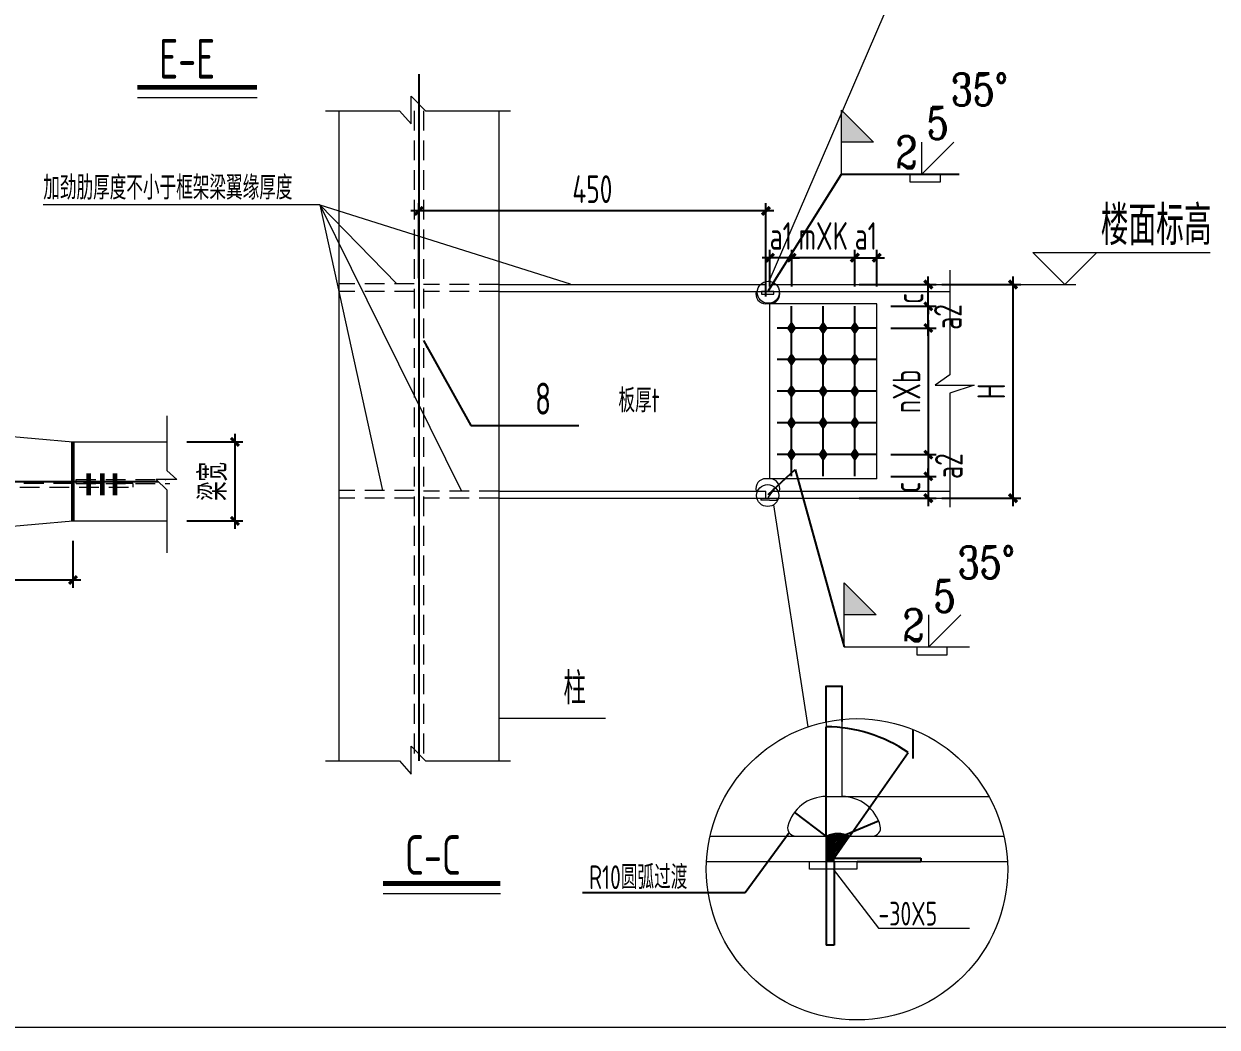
# Model space of a CAD drawing. Extents: x -138012 to 2129925, y -311560 to 0.
# Drawn here: x 1864605 to 1879686, y -158579 to -145894 of the extents above; entities that cross this region are included whole.
import ezdxf

# ---------------------------------------------------------------- set-up
doc = ezdxf.new("R2010")
doc.units = 0
doc.header["$LTSCALE"] = 1000
doc.header["$MEASUREMENT"] = 0
doc.linetypes.add('CENTER', pattern=[1.2, 1, -0.1, 0, -0.1])
doc.linetypes.add('DASHED', pattern=[0.75, 0.5, -0.25])
doc.layers.get('0').update_dxf_attribs({"linetype": 'CONTINUOUS'})
doc.layers.get('Defpoints').update_dxf_attribs({"linetype": 'CONTINUOUS'})
for name, color, linetype, lineweight in [('asign', 7, 'CONTINUOUS', 9), ('dash', 3, 'DASHED', 9), ('solid', 4, 'CONTINUOUS', 9)]:
    doc.layers.add(name, color=color, linetype=linetype, lineweight=lineweight)
doc.layers.add('AXIS', color=3, linetype='CONTINUOUS')
doc.layers.add('DIM100', color=142, linetype='CONTINUOUS')
doc.styles.add('COMPLEX', font='COMPLEX')
doc.styles.add('TSSD_Dimension', font='tssdeng.shx', dxfattribs={"width": 0.7, "bigfont": 'hztxt.shx'})
doc.styles.add('TSSD_Label', font='Tssdeng.shx', dxfattribs={"width": 0.7, "bigfont": 'hztxt.shx'})
doc.styles.add('TSSD_REIN', font='tssdeng.shx', dxfattribs={"width": 0.7, "bigfont": 'tssdchn.shx'})
doc.dimstyles.new('TSSD_10_1', dxfattribs={"dimtxt": 3, "dimasz": 1, "dimexe": 1, "dimexo": 2.5, "dimgap": 1, "dimtad": 1, "dimdec": 0, "dimlfac": 10, "dimzin": 0, "dimdsep": 46, "dimtxsty": 'TSSD_Dimension', "dimblk": 'ARCHTICK', "dimcen": 0, "dimdle": 1, "dimclrt": 7, "dimadec": 0, "dimazin": 0, "dimtfac": 1, "dimtdec": 0, "dimtix": 1, "dimtmove": 2, "dimatfit": 3, "dimldrblk": 'ARCHTICK', "dimfxl": 0, "dimtolj": 1, "dimtzin": 0, "dimarcsym": 0})
doc.dimstyles.new('TSSD_20_1', dxfattribs={"dimscale": 100, "dimtxt": 3.5, "dimasz": 1, "dimexe": 1, "dimexo": 2.5, "dimgap": 1, "dimtad": 1, "dimdec": 0, "dimlfac": 0.2, "dimzin": 0, "dimdsep": 46, "dimtxsty": 'TSSD_REIN', "dimblk": 'ARCHTICK', "dimcen": 0, "dimdle": 1, "dimclrt": 7, "dimadec": 0, "dimazin": 0, "dimtfac": 1, "dimtdec": 0, "dimtix": 1, "dimtmove": 2, "dimatfit": 3, "dimfxl": 0, "dimtolj": 1, "dimtzin": 0, "dimarcsym": 0})
doc.dimstyles.new('TSSD_5_1', dxfattribs={"dimtxt": 3, "dimasz": 1, "dimexe": 1, "dimexo": 2.5, "dimgap": 1, "dimtad": 1, "dimdec": 0, "dimlfac": 5, "dimzin": 0, "dimdsep": 46, "dimtxsty": 'TSSD_Dimension', "dimblk": 'ARCHTICK', "dimcen": 0, "dimdle": 1, "dimclrt": 7, "dimadec": 0, "dimazin": 0, "dimtfac": 1, "dimtdec": 0, "dimtix": 1, "dimtmove": 2, "dimatfit": 3, "dimfxl": 0, "dimtolj": 1, "dimtzin": 0, "dimarcsym": 0})

# ---------------------------------------------------------------- blocks, each defined once
blk = doc.blocks.new('_ArchTick')
at = {"color": 0, "linetype": 'ByBlock', "const_width": 0.4}
blk.add_lwpolyline([(-0.5, -0.5), (0.5, 0.5)], dxfattribs=at)
blk = doc.blocks.new('*D292')
at = {"color": 0, "lineweight": -2}
for p, q in [((1874035, -148851), (1873983, -148851)), ((1873984, -149339), (1873984, -148850)), ((1874034, -149077), (1874034, -148850))]:
    blk.add_line(p, q, dxfattribs=at)
at = {"layer": 'Defpoints', "color": 0}
for p in [(1873984, -148851), (1874034, -149079), (1873984, -149342)]:
    blk.add_point(p, dxfattribs=at)
at = {"color": 0, "lineweight": -2, "rotation": 180}
blk.add_blockref('_ArchTick', (1873984, -148851), dxfattribs=at)
at = {"color": 0, "lineweight": -2}
blk.add_blockref('_ArchTick', (1874034, -148851), dxfattribs=at)
at = {"color": 7, "insert": (1873886, -148601), "char_height": 3, "attachment_point": 5, "style": 'TSSD_Label'}
blk.add_mtext('\\A1;500', dxfattribs=at)
blk = doc.blocks.new('*D297')
at = {"layer": 'asign', "color": 0, "lineweight": -2}
for p, q in [((1867272, -151079), (1867272, -152279)), ((1866663, -151179), (1867372, -151179)), ((1866663, -152179), (1867372, -152179))]:
    blk.add_line(p, q, dxfattribs=at)
at = {"layer": 'Defpoints', "color": 0}
for p in [(1866413, -151179), (1866413, -152179), (1867272, -152179)]:
    blk.add_point(p, dxfattribs=at)
at = {"layer": 'asign', "color": 0, "lineweight": -2, "xscale": 100, "yscale": 100, "zscale": 100}
for p, rotation in [((1867272, -151179), 90), ((1867272, -152179), 270)]:
    blk.add_blockref('_ArchTick', p, dxfattribs=dict(at, rotation=rotation))
at = {"layer": 'asign', "color": 7, "insert": (1866997, -151679), "char_height": 350, "attachment_point": 5, "rotation": 90, "style": 'TSSD_Label'}
blk.add_mtext('\\A1;梁宽', dxfattribs=at)
blk = doc.blocks.new('*D299')
at = {"layer": 'asign', "color": 0, "lineweight": -2}
for p, q in [((1865225, -152429), (1865225, -153025)), ((1862281, -152679), (1862281, -153025)), ((1862181, -152925), (1865325, -152925))]:
    blk.add_line(p, q, dxfattribs=at)
at = {"layer": 'Defpoints', "color": 0}
for p in [(1865225, -152179), (1862281, -152429), (1865225, -152925)]:
    blk.add_point(p, dxfattribs=at)
at = {"layer": 'asign', "color": 0, "lineweight": -2, "xscale": 100, "yscale": 100, "zscale": 100, "rotation": 180}
blk.add_blockref('_ArchTick', (1862281, -152925), dxfattribs=at)
at = {"layer": 'asign', "color": 0, "lineweight": -2, "xscale": 100, "yscale": 100, "zscale": 100}
blk.add_blockref('_ArchTick', (1865225, -152925), dxfattribs=at)
at = {"layer": 'asign', "color": 7, "insert": (1863753, -152650), "char_height": 350, "attachment_point": 5, "style": 'TSSD_Label'}
blk.add_mtext('\\A1;450', dxfattribs=at)
blk = doc.blocks.new('*D307')
at = {"layer": 'Defpoints', "color": 0}
for p in [(1874745, -156483), (1874845, -156483), (1874745, -157543)]:
    blk.add_point(p, dxfattribs=at)
at = {"layer": 'solid', "color": 0, "lineweight": -2}
for p, q in [((1874745, -156485), (1874745, -157544)), ((1874845, -156485), (1874845, -157544)), ((1874846, -157543), (1874744, -157543))]:
    blk.add_line(p, q, dxfattribs=at)
at = {"layer": 'solid', "color": 0, "lineweight": -2, "rotation": 180}
blk.add_blockref('_ArchTick', (1874745, -157543), dxfattribs=at)
at = {"layer": 'solid', "color": 0, "lineweight": -2}
blk.add_blockref('_ArchTick', (1874845, -157543), dxfattribs=at)
at = {"layer": 'solid', "color": 7, "insert": (1874795, -157540), "char_height": 3, "attachment_point": 5, "style": 'TSSD_Label'}
blk.add_mtext('\\A1;500', dxfattribs=at)
blk = doc.blocks.new('*D309')
at = {"layer": 'Defpoints', "color": 0}
for p in [(1875460, -154929), (1874745, -156163), (1875041, -156163), (1874745, -156483), (1874845, -156443)]:
    blk.add_point(p, dxfattribs=at)
at = {"layer": 'solid', "color": 0, "lineweight": -2}
for p, q in [((1874745, -156160), (1874745, -154780)), ((1875042, -156161), (1875780, -155107))]:
    blk.add_line(p, q, dxfattribs=at)
blk.add_arc((1874745, -156585), 1804, 55, 90, dxfattribs=at)
for p, rotation in [((1874745, -154781), 180.0000000000017), ((1875780, -155108), 324.9999999988333)]:
    blk.add_blockref('_ArchTick', p, dxfattribs=dict(at, rotation=rotation))
at = {"layer": 'solid', "color": 7, "insert": (1875288, -154862), "char_height": 3, "attachment_point": 5, "rotation": 342.5, "style": 'TSSD_Label'}
blk.add_mtext('\\A1;35°', dxfattribs=at)
blk = doc.blocks.new('*D310')
at = {"layer": 'Defpoints', "color": 0}
for p in [(1874845, -156443), (1875134, -156483), (1875942, -156483)]:
    blk.add_point(p, dxfattribs=at)
at = {"layer": 'solid', "color": 0, "lineweight": -2}
for p, q in [((1874847, -156443), (1875943, -156443)), ((1875137, -156483), (1875943, -156483)), ((1875942, -156442), (1875942, -156484))]:
    blk.add_line(p, q, dxfattribs=at)
for p, rotation in [((1875942, -156443), 90), ((1875942, -156483), 270)]:
    blk.add_blockref('_ArchTick', p, dxfattribs=dict(at, rotation=rotation))
at = {"layer": 'solid', "color": 7, "insert": (1875530, -156783), "char_height": 3, "attachment_point": 5, "rotation": 90, "style": 'TSSD_Label'}
blk.add_mtext('\\A1;200', dxfattribs=at)
blk = doc.blocks.new('*D311')
at = {"layer": 'Defpoints', "color": 0}
for p in [(1874347, -155860), (1874745, -156163)]:
    blk.add_point(p, dxfattribs=at)
at = {"layer": 'solid', "color": 0, "lineweight": -2}
blk.add_line((1874746, -156163), (1874346, -155860), dxfattribs=at)
at = {"layer": 'solid', "color": 0, "lineweight": -2, "rotation": 142.7981762461787}
blk.add_blockref('_ArchTick', (1874347, -155860), dxfattribs=at)
at = {"layer": 'solid', "color": 7, "insert": (1874048, -155634), "char_height": 3, "attachment_point": 5, "rotation": 322.7982, "style": 'TSSD_Label'}
blk.add_mtext('\\A1;R2500', dxfattribs=at)
blk = doc.blocks.new('*D312')
at = {"layer": 'Defpoints', "color": 0}
for p in [(1875406, -155970), (1874945, -156163)]:
    blk.add_point(p, dxfattribs=at)
at = {"layer": 'solid', "color": 0, "lineweight": -2}
blk.add_line((1874944, -156163), (1875407, -155970), dxfattribs=at)
at = {"layer": 'solid', "color": 0, "lineweight": -2, "rotation": 22.66670801898397}
blk.add_blockref('_ArchTick', (1875406, -155970), dxfattribs=at)
at = {"layer": 'solid', "color": 7, "insert": (1875801, -155805), "char_height": 3, "attachment_point": 5, "rotation": 22.6667, "style": 'TSSD_Label'}
blk.add_mtext('\\A1;R2500', dxfattribs=at)
blk = doc.blocks.new('v2')
at = {"layer": 'solid', "color": 161}
for q in [(60, 60), (0, 60)]:
    blk.add_line((0, 0), q, dxfattribs=at)
blk.add_lwpolyline([(-21.9, 0), (34, 0), (34, -15.4), (-21.9, -15.4)], close=True, dxfattribs=at)
at = {"layer": 'solid', "color": 161, "style": 'COMPLEX', "width": 0.8}
for s, p in [('35%%D', (54.1, 128.3)), ('5', (9.1, 65.1)), ('2', (-49.4, 10.9))]:
    blk.add_text(s, height=60, dxfattribs=at).set_placement(p)
blk = doc.blocks.new('F')
at = {"layer": 'asign'}
blk.add_hatch(color=3, dxfattribs=at).paths.add_polyline_path([(60, 60), (0, 120), (0, 60)])
at = {"layer": 'solid', "color": 161}
for p, q in [((0, 0), (0, 120)), ((0, 120), (60, 60)), ((60, 60), (0, 60))]:
    blk.add_line(p, q, dxfattribs=at)
blk = doc.blocks.new('*D313')
at = {"layer": 'Defpoints', "color": 0}
for p in [(1869596, -148259), (1873984, -149190), (1869596, -149360)]:
    blk.add_point(p, dxfattribs=at)
at = {"layer": 'solid', "color": 0, "lineweight": -2}
for p, q in [((1869596, -149110), (1869596, -148159)), ((1873984, -148940), (1873984, -148159)), ((1874084, -148259), (1869496, -148259))]:
    blk.add_line(p, q, dxfattribs=at)
at = {"layer": 'solid', "color": 0, "lineweight": -2, "xscale": 100, "yscale": 100, "zscale": 100, "rotation": 180}
blk.add_blockref('_ArchTick', (1869596, -148259), dxfattribs=at)
at = {"layer": 'solid', "color": 0, "lineweight": -2, "xscale": 100, "yscale": 100, "zscale": 100}
blk.add_blockref('_ArchTick', (1873984, -148259), dxfattribs=at)
at = {"layer": 'solid', "color": 7, "insert": (1871790, -147984), "char_height": 350, "attachment_point": 5, "style": 'TSSD_Label'}
blk.add_mtext('\\A1;450', dxfattribs=at)
blk = doc.blocks.new('*D314')
at = {"layer": 'Defpoints', "color": 0}
for p in [(1874309, -148851), (1874309, -149465), (1875107, -149465)]:
    blk.add_point(p, dxfattribs=at)
at = {"layer": 'solid', "color": 0, "lineweight": -2}
for p, q in [((1874309, -148851), (1874209, -148851)), ((1874309, -149215), (1874309, -148751)), ((1875107, -148851), (1874309, -148851)), ((1875107, -149215), (1875107, -148751)), ((1875107, -148851), (1875207, -148851))]:
    blk.add_line(p, q, dxfattribs=at)
at = {"layer": 'solid', "color": 0, "lineweight": -2, "xscale": 100, "yscale": 100, "zscale": 100}
blk.add_blockref('_ArchTick', (1874309, -148851), dxfattribs=at)
at = {"layer": 'solid', "color": 0, "lineweight": -2, "xscale": 100, "yscale": 100, "zscale": 100, "rotation": 180}
blk.add_blockref('_ArchTick', (1875107, -148851), dxfattribs=at)
at = {"layer": 'solid', "color": 7, "insert": (1874708, -148576), "char_height": 350, "attachment_point": 5, "style": 'TSSD_Label'}
blk.add_mtext('\\A1;mXK', dxfattribs=at)
blk = doc.blocks.new('HB')
at = {"layer": 'solid'}
h = blk.add_hatch(color=161, dxfattribs=at)
h.paths.add_polyline_path([(0, 15), (0, 0), (10, 0)])
h.paths.add_polyline_path([(0, 15), (-10, 0), (0, 0)])
h.paths.add_polyline_path([(0, 0), (-10, 0), (0, -15)])
h.paths.add_polyline_path([(10, 0), (0, 0), (0, -15)])
at = {"layer": 'solid', "color": 161}
for p, q in [((0, 15), (-10, 0)), ((10, 0), (0, 15)), ((0, -15), (10, 0)), ((-10, 0), (0, -15))]:
    blk.add_line(p, q, dxfattribs=at)
blk = doc.blocks.new('*D315')
at = {"layer": 'Defpoints', "color": 0}
for p in [(1874912, -149190), (1876036, -149190), (1875312, -149465)]:
    blk.add_point(p, dxfattribs=at)
at = {"layer": 'solid', "color": 0, "lineweight": -2}
for p, q in [((1876036, -149190), (1876036, -149090)), ((1875162, -149190), (1876136, -149190)), ((1876036, -149465), (1876036, -149190)), ((1875562, -149465), (1876136, -149465)), ((1876036, -149465), (1876036, -149565))]:
    blk.add_line(p, q, dxfattribs=at)
at = {"layer": 'solid', "color": 0, "lineweight": -2, "xscale": 100, "yscale": 100, "zscale": 100}
for p, rotation in [((1876036, -149190), 270), ((1876036, -149465), 90)]:
    blk.add_blockref('_ArchTick', p, dxfattribs=dict(at, rotation=rotation))
at = {"layer": 'solid', "color": 7, "insert": (1875799, -149365), "char_height": 350, "attachment_point": 5, "rotation": 90, "style": 'TSSD_Label'}
blk.add_mtext('\\A1;c', dxfattribs=at)
blk = doc.blocks.new('*D316')
at = {"layer": 'Defpoints', "color": 0}
for p in [(1875312, -151615), (1874912, -151890), (1876036, -151890)]:
    blk.add_point(p, dxfattribs=at)
at = {"layer": 'solid', "color": 0, "lineweight": -2}
for p, q in [((1876036, -151615), (1876036, -151515)), ((1875562, -151615), (1876136, -151615)), ((1876036, -151615), (1876036, -151890)), ((1875162, -151890), (1876136, -151890)), ((1876036, -151890), (1876036, -151990))]:
    blk.add_line(p, q, dxfattribs=at)
at = {"layer": 'solid', "color": 0, "lineweight": -2, "xscale": 100, "yscale": 100, "zscale": 100}
for p, rotation in [((1876036, -151615), 270), ((1876036, -151890), 90)]:
    blk.add_blockref('_ArchTick', p, dxfattribs=dict(at, rotation=rotation))
at = {"layer": 'solid', "color": 7, "insert": (1875761, -151752), "char_height": 350, "attachment_point": 5, "rotation": 90, "style": 'TSSD_Label'}
blk.add_mtext('\\A1;c', dxfattribs=at)
blk = doc.blocks.new('*D317')
at = {"layer": 'Defpoints', "color": 0}
for p in [(1875384, -148851), (1875109, -149465), (1875384, -149465)]:
    blk.add_point(p, dxfattribs=at)
at = {"layer": 'solid', "color": 0, "lineweight": -2}
for p, q in [((1875109, -148851), (1875009, -148851)), ((1875109, -149215), (1875109, -148751)), ((1875109, -148851), (1875384, -148851)), ((1875384, -149215), (1875384, -148751)), ((1875384, -148851), (1875484, -148851))]:
    blk.add_line(p, q, dxfattribs=at)
at = {"layer": 'solid', "color": 0, "lineweight": -2, "xscale": 100, "yscale": 100, "zscale": 100}
blk.add_blockref('_ArchTick', (1875109, -148851), dxfattribs=at)
at = {"layer": 'solid', "color": 0, "lineweight": -2, "xscale": 100, "yscale": 100, "zscale": 100, "rotation": 180}
blk.add_blockref('_ArchTick', (1875384, -148851), dxfattribs=at)
at = {"layer": 'solid', "color": 7, "insert": (1875246, -148576), "char_height": 350, "attachment_point": 5, "style": 'TSSD_Label'}
blk.add_mtext('\\A1;a1', dxfattribs=at)
blk = doc.blocks.new('*D318')
at = {"layer": 'Defpoints', "color": 0}
for p in [(1875312, -149740), (1875312, -151340), (1876036, -151340)]:
    blk.add_point(p, dxfattribs=at)
at = {"layer": 'solid', "color": 0, "lineweight": -2}
for p, q in [((1875562, -149740), (1876136, -149740)), ((1876036, -149640), (1876036, -151440)), ((1875562, -151340), (1876136, -151340))]:
    blk.add_line(p, q, dxfattribs=at)
at = {"layer": 'solid', "color": 0, "lineweight": -2, "xscale": 100, "yscale": 100, "zscale": 100}
for p, rotation in [((1876036, -149740), 90), ((1876036, -151340), 270)]:
    blk.add_blockref('_ArchTick', p, dxfattribs=dict(at, rotation=rotation))
at = {"layer": 'solid', "color": 7, "insert": (1875761, -150540), "char_height": 350, "attachment_point": 5, "rotation": 90, "style": 'TSSD_Label'}
blk.add_mtext('\\A1;nXb', dxfattribs=at)
blk = doc.blocks.new('*D319')
at = {"layer": 'Defpoints', "color": 0}
for p in [(1875312, -149465), (1876036, -149465), (1875312, -149740)]:
    blk.add_point(p, dxfattribs=at)
at = {"layer": 'solid', "color": 0, "lineweight": -2}
for p, q in [((1876036, -149840), (1876036, -149365)), ((1875562, -149465), (1876136, -149465)), ((1875562, -149740), (1876136, -149740))]:
    blk.add_line(p, q, dxfattribs=at)
at = {"layer": 'solid', "color": 0, "lineweight": -2, "xscale": 100, "yscale": 100, "zscale": 100}
for p, rotation in [((1876036, -149465), 90), ((1876036, -149740), 270)]:
    blk.add_blockref('_ArchTick', p, dxfattribs=dict(at, rotation=rotation))
at = {"layer": 'solid', "color": 7, "insert": (1876284, -149600), "char_height": 350, "attachment_point": 5, "rotation": 90, "style": 'TSSD_Label'}
blk.add_mtext('\\A1;a2', dxfattribs=at)
blk = doc.blocks.new('*D320')
at = {"layer": 'Defpoints', "color": 0}
for p in [(1875312, -151340), (1875312, -151615), (1876036, -151615)]:
    blk.add_point(p, dxfattribs=at)
at = {"layer": 'solid', "color": 0, "lineweight": -2}
for p, q in [((1876036, -151240), (1876036, -151715)), ((1875562, -151340), (1876136, -151340)), ((1875562, -151615), (1876136, -151615))]:
    blk.add_line(p, q, dxfattribs=at)
at = {"layer": 'solid', "color": 0, "lineweight": -2, "xscale": 100, "yscale": 100, "zscale": 100}
for p, rotation in [((1876036, -151340), 90), ((1876036, -151615), 270)]:
    blk.add_blockref('_ArchTick', p, dxfattribs=dict(at, rotation=rotation))
at = {"layer": 'solid', "color": 7, "insert": (1876296, -151485), "char_height": 350, "attachment_point": 5, "rotation": 90, "style": 'TSSD_Label'}
blk.add_mtext('\\A1;a2', dxfattribs=at)
blk = doc.blocks.new('*D321')
at = {"layer": 'Defpoints', "color": 0}
for p in [(1875956, -149190), (1875956, -151890), (1877106, -151890)]:
    blk.add_point(p, dxfattribs=at)
at = {"layer": 'solid', "color": 0, "lineweight": -2}
for p, q in [((1877106, -149090), (1877106, -151990)), ((1876206, -149190), (1877206, -149190)), ((1876206, -151890), (1877206, -151890))]:
    blk.add_line(p, q, dxfattribs=at)
at = {"layer": 'solid', "color": 0, "lineweight": -2, "xscale": 100, "yscale": 100, "zscale": 100}
for p, rotation in [((1877106, -149190), 90), ((1877106, -151890), 270)]:
    blk.add_blockref('_ArchTick', p, dxfattribs=dict(at, rotation=rotation))
at = {"layer": 'solid', "color": 7, "insert": (1876831, -150540), "char_height": 350, "attachment_point": 5, "rotation": 90, "style": 'TSSD_Label'}
blk.add_mtext('\\A1;H', dxfattribs=at)
blk = doc.blocks.new('*D322')
at = {"layer": 'Defpoints', "color": 0}
for p in [(1874034, -148851), (1874034, -149465), (1874309, -149465)]:
    blk.add_point(p, dxfattribs=at)
at = {"layer": 'solid', "color": 0, "lineweight": -2}
for p, q in [((1874034, -148851), (1873934, -148851)), ((1874034, -149215), (1874034, -148751)), ((1874309, -148851), (1874034, -148851)), ((1874309, -149215), (1874309, -148751)), ((1874309, -148851), (1874409, -148851))]:
    blk.add_line(p, q, dxfattribs=at)
at = {"layer": 'solid', "color": 0, "lineweight": -2, "xscale": 100, "yscale": 100, "zscale": 100}
blk.add_blockref('_ArchTick', (1874034, -148851), dxfattribs=at)
at = {"layer": 'solid', "color": 0, "lineweight": -2, "xscale": 100, "yscale": 100, "zscale": 100, "rotation": 180}
blk.add_blockref('_ArchTick', (1874309, -148851), dxfattribs=at)
at = {"layer": 'solid', "color": 7, "insert": (1874171, -148576), "char_height": 350, "attachment_point": 5, "style": 'TSSD_Label'}
blk.add_mtext('\\A1;a1', dxfattribs=at)

msp = doc.modelspace()

# ---------------------------------------------------------------- hatches: boundary and pattern name
at = {"layer": 'solid'}
h = msp.add_hatch(dxfattribs=at)
h.set_pattern_fill('ANGLE', color=161, scale=2.5, style=0)
h.set_pattern_definition([(0, (-4773222.294, 5744345.502), (0, 17.4625), [12.7, -4.7625]), (90, (-4773222.294, 5744345.502), (-17.4625, 1e-15), [12.7, -4.7625])])
h.paths.add_polyline_path([(1875041.025, -156162.66, 0.219938068), (1874744.967, -156162.66), (1874744.967, -156482.66), (1874844.967, -156482.66), (1874844.967, -156442.66)])

# ---------------------------------------------------------------- linework, layer by layer
at = {"layer": 'asign', "color": 161}
for p, q in [((1868345.535, -148182.241), (1864850.424, -148182.241)), ((1868345.535, -148182.241), (1871507.687, -149182.831)), ((1868345.535, -148182.241), (1869317.963, -149182.831)), ((1868345.535, -148182.241), (1869138.019, -151795.081)), ((1868345.535, -148182.241), (1870131.892, -151795.081)), ((1877106.193, -149189.581), (1877899.109, -149189.581)), ((1874971.752, -153771.034), (1876557.878, -153771.034)), ((1870608.814, -154670.2), (1871954.916, -154670.2))]:
    msp.add_line(p, q, dxfattribs=at)
at = {"layer": 'asign', "color": 5}
for p, q in [((1877357.548, -148784.581), (1879597.007, -148784.581)), ((1877357.548, -148784.581), (1877762.548, -149189.581)), ((1878167.548, -148784.581), (1877762.548, -149189.581))]:
    msp.add_line(p, q, dxfattribs=at)
at = {"layer": 'AXIS', "linetype": 'CENTER', "ltscale": 200}
for p, q in [((1869596.314, -146530.179), (1869596.314, -155213)), ((1857727.499, -151678.805), (1866303.244, -151678.805))]:
    msp.add_line(p, q, dxfattribs=at)
at = {"layer": 'AXIS', "linetype": 'CENTER', "ltscale": 100}
for p, q in [((1874307.119, -151614.581), (1874307.119, -149464.581)), ((1874707.119, -151614.581), (1874707.119, -149464.581)), ((1875107.119, -151614.581), (1875107.119, -149464.581)), ((1874982.119, -149739.581), (1874123.588, -149739.581)), ((1875382.119, -149739.581), (1874523.588, -149739.581)), ((1874982.119, -150139.581), (1874123.588, -150139.581)), ((1875382.119, -150139.581), (1874523.588, -150139.581)), ((1874982.119, -150539.581), (1874123.588, -150539.581)), ((1875382.119, -150539.581), (1874523.588, -150539.581)), ((1874982.119, -150939.581), (1874123.588, -150939.581)), ((1875382.119, -150939.581), (1874523.588, -150939.581)), ((1874982.119, -151339.581), (1874123.588, -151339.581)), ((1875382.119, -151339.581), (1874523.588, -151339.581)), ((1875844.967, -155182.66), (1875844.967, -154815.782))]:
    msp.add_line(p, q, dxfattribs=at)
at = {"layer": 'dash', "ltscale": 0.5}
for p, q in [((1869537.657, -146992.668), (1869537.657, -155213)), ((1869654.971, -146992.668), (1869654.971, -155213)), ((1869537.657, -149182.831), (1868583.814, -149182.831)), ((1869537.657, -149277.331), (1868583.814, -149277.331)), ((1870608.814, -149189.581), (1869654.971, -149189.581)), ((1870608.814, -149277.331), (1869654.971, -149277.331)), ((1865981.244, -151703.805), (1862303.636, -151703.805)), ((1865265.665, -151653.805), (1866398.396, -151653.805)), ((1865265.665, -151703.805), (1866450.39, -151703.805)), ((1862303.636, -151753.805), (1865981.244, -151753.805)), ((1869537.657, -151795.081), (1868583.814, -151795.081)), ((1870608.814, -151801.831), (1869654.971, -151801.831)), ((1869537.657, -151889.581), (1868583.814, -151889.581)), ((1870608.814, -151889.581), (1869654.971, -151889.581))]:
    msp.add_line(p, q, dxfattribs=at)
at = {"layer": 'dash', "ltscale": 5}
for p, q in [((1874032.119, -151614.581), (1874032.119, -149464.581)), ((1865981.244, -151703.805), (1865981.244, -151753.805)), ((1874744.967, -154718.444), (1874744.967, -155182.66)), ((1874944.967, -155182.66), (1874944.967, -154687.656))]:
    msp.add_line(p, q, dxfattribs=at)
at = {"layer": 'DIM100', "const_width": 45}
msp.add_lwpolyline([(1865224.898, -151178.805), (1865224.898, -152178.805)], dxfattribs=at)
at = {"layer": 'solid', "color": 161}
for p, q in [((1874025.584, -149148.915), (1875792.668, -145047.536)), ((1867551.431, -146828.292), (1866039.55, -146828.292)), ((1869501.603, -147158.211), (1869501.603, -146807.797)), ((1869501.603, -146807.797), (1869679.384, -146992.668)), ((1868417.545, -146992.668), (1869351.959, -146992.668)), ((1869351.959, -146992.668), (1869501.603, -147158.211)), ((1869679.384, -146992.668), (1870756.493, -146992.668)), ((1876308.546, -149010.229), (1876308.546, -150330.642)), ((1876308.546, -150330.642), (1876122.745, -150463.271)), ((1876122.745, -150463.271), (1876615.024, -150463.271)), ((1876615.024, -150463.271), (1876308.546, -150565.379)), ((1876308.546, -150565.379), (1876308.546, -152005.702)), ((1866413.252, -150849.899), (1866413.252, -151542.057)), ((1866413.252, -151542.057), (1866535.877, -151652.905)), ((1866535.877, -151652.905), (1866276.311, -151652.905)), ((1866276.311, -151652.905), (1866413.252, -151784.594)), ((1866413.252, -151784.594), (1866413.252, -152582.453)), ((1874078.088, -151976.551), (1874512.718, -154782.518)), ((1869501.603, -155028.13), (1869679.384, -155213)), ((1869501.603, -155378.544), (1869501.603, -155028.13)), ((1868417.545, -155213), (1869351.959, -155213)), ((1869351.959, -155213), (1869501.603, -155378.544)), ((1869679.384, -155213), (1870756.493, -155213)), ((1874834.312, -156582.66), (1875405.968, -157327.958)), ((1870627.689, -156893.736), (1869145.3, -156893.736)), ((1875405.968, -157327.958), (1876556.013, -157327.958))]:
    msp.add_line(p, q, dxfattribs=at)
at = {"layer": 'solid', "ltscale": 50}
for p, q in [((1868583.814, -146992.668), (1868583.814, -155213)), ((1870608.814, -146992.668), (1870608.814, -155213)), ((1870608.814, -149189.581), (1873983.814, -149189.581)), ((1870608.814, -149277.331), (1876308.546, -149277.331)), ((1874069.555, -149189.581), (1876308.546, -149189.581)), ((1863031.244, -150988.805), (1865224.898, -151178.805)), ((1865224.898, -151178.805), (1866413.252, -151178.805)), ((1870608.814, -151801.831), (1873983.814, -151801.831)), ((1874069.555, -151801.831), (1876308.546, -151801.831)), ((1870608.814, -151889.581), (1876308.546, -151889.581)), ((1863031.244, -152368.805), (1865224.898, -152178.805)), ((1865224.898, -152178.805), (1866413.252, -152178.805))]:
    msp.add_line(p, q, dxfattribs=at)
at = {"layer": 'solid', "ltscale": 2000}
for p, q in [((1873983.814, -149277.331), (1873983.814, -149189.581)), ((1874017.564, -149263.831), (1874069.555, -149189.581)), ((1874017.564, -149277.331), (1874017.564, -149263.831)), ((1875383.814, -149434.581), (1873982.119, -149434.581)), ((1874032.119, -149464.581), (1874032.119, -149434.581)), ((1875383.814, -151644.581, 1186.445), (1875383.814, -149434.581, 1186.445)), ((1865224.898, -151178.805), (1865224.898, -152178.805)), ((1875383.814, -151644.581), (1873982.119, -151644.581)), ((1874032.119, -151644.581), (1874032.119, -151614.581)), ((1873983.814, -151889.581), (1873983.814, -151801.831)), ((1874017.564, -151876.081), (1874069.555, -151801.831)), ((1873920.709, -151889.581), (1873920.709, -151914.581)), ((1874029.57, -151914.581), (1873920.709, -151914.581)), ((1874017.564, -151889.581), (1874017.564, -151876.081)), ((1874029.57, -151914.581), (1874123.626, -151914.581)), ((1874123.626, -151914.581), (1874123.626, -151889.581)), ((1874744.967, -155662.66), (1874744.967, -155182.66)), ((1874944.967, -155662.66), (1874944.967, -155182.66)), ((1874744.967, -155662.66), (1876801.792, -155662.66)), ((1873276.762, -156162.66), (1874744.967, -156162.66)), ((1874744.967, -156482.66), (1874744.967, -156162.66)), ((1875041.025, -156162.66), (1874844.967, -156442.66)), ((1875041.025, -156162.66), (1876991.861, -156162.66)), ((1873232.5, -156482.66), (1874744.967, -156482.66)), ((1874844.967, -156482.66), (1874844.967, -156442.66)), ((1874844.967, -156482.66), (1877036.124, -156482.66))]:
    msp.add_line(p, q, dxfattribs=at)
at = {"layer": 'solid', "color": 161}
msp.add_lwpolyline([(1888694.572, -137578.721), (1854308.842, -137578.721), (1854308.842, -158578.721), (1888694.572, -158578.721)], dxfattribs=at)
at = {"layer": 'solid', "color": 161, "const_width": 60}
for points in [[(1867551.431, -146697.499), (1866039.55, -146697.499)], [(1865424.196, -151578.291), (1865424.196, -151853.805)], [(1865596.244, -151578.291), (1865596.244, -151853.805)], [(1865756.244, -151578.291), (1865756.244, -151853.805)], [(1870627.689, -156762.943), (1869145.3, -156762.943)]]:
    msp.add_lwpolyline(points, dxfattribs=at)
at = {"layer": 'solid', "ltscale": 2000}
msp.add_lwpolyline([(1874084.727, -149277.331), (1873929.51, -149277.331), (1873929.51, -149311.081), (1874084.727, -149311.081)], close=True, dxfattribs=at)
at = {"layer": 'solid', "ltscale": 50}
msp.add_lwpolyline([(1865265.665, -151703.805), (1865265.665, -151653.805)], dxfattribs=at)
at = {"layer": 'solid'}
msp.add_lwpolyline([(1874534.312, -156482.66), (1875134.312, -156482.66), (1875134.312, -156582.66), (1874534.312, -156582.66)], close=True, dxfattribs=at)
at = {"layer": 'solid', "color": 161}
for centre, radius in [((1874013.225, -149287.827), 139.461), ((1874005.686, -151857.356), 139.461), ((1875134.312, -156582.66), 1904.439)]:
    msp.add_circle(centre, radius, dxfattribs=at)
at = {"layer": 'solid', "ltscale": 2000}
for centre, radius, start, end in [((1873982.119, -149309.581), 125, 165.0485778, 270), ((1874032.119, -149309.581), 125, 270, 14.9514222), ((1873982.119, -151769.581), 125, 90, 194.9514223), ((1874032.119, -151769.581), 125, 345.0485777, 90), ((1874744.967, -156162.66), 500, 90, 165.5224878), ((1874944.967, -156162.66), 500, 14.4775122, 90), ((1874357.669, -156062.66), 100, 165.5224878, 270), ((1875332.265, -156062.66), 100, 270, 14.4775122)]:
    msp.add_arc(centre, radius, start, end, dxfattribs=at)
at = {"layer": 'solid', "color": 161}
msp.add_arc((1874892.996, -156482.906), 352.803, 65.1919323, 114.8080677, dxfattribs=at)

# ---------------------------------------------------------------- block references
at = {"layer": 'asign', "color": 161, "xscale": 6.749999988824129, "yscale": 6.750000000465661, "zscale": 6.75}
for name, p in [('v2', (1875954.288, -147793.284)), ('F', (1874937.061, -147793.284)), ('v2', (1876042.011, -153771.034)), ('F', (1874971.752, -153771.034))]:
    msp.add_blockref(name, p, dxfattribs=at)
at = {"layer": 'solid', "color": 161, "xscale": 5.000000004656613, "yscale": 5.000000004656613, "zscale": 5.000000004656613}
for p in [(1874307.119, -149739.581), (1874707.119, -149739.581), (1875107.119, -149739.581), (1874307.119, -150139.581), (1874707.119, -150139.581), (1875107.119, -150139.581), (1874307.119, -150539.581), (1874707.119, -150539.581), (1875107.119, -150539.581), (1874307.119, -150939.581), (1874707.119, -150939.581), (1875107.119, -150939.581), (1874307.119, -151339.581), (1874707.119, -151339.581), (1875107.119, -151339.581)]:
    msp.add_blockref('HB', p, dxfattribs=at)

# ---------------------------------------------------------------- texts
at = {"layer": 'asign', "color": 161, "style": 'TSSD_Label', "width": 0.7}
for s, height, p in [('加劲肋厚度不小于框架梁翼缘厚度', 300, (1864849.778, -148116)), ('8', 405, (1871064.826, -150835.002)), ('柱', 405, (1871423.837, -154497.387))]:
    msp.add_text(s, height=height, dxfattribs=at).set_placement(p)
at = {"layer": 'solid', "color": 161, "style": 'TSSD_Label', "width": 0.7}
for s, height, p in [('E-E', 500, (1866315.173, -146586.968)), ('楼面标高', 500, (1878215.855, -148692.398)), ('板厚t', 300, (1872119.034, -150806.291)), ('C-C', 500, (1869420.922, -156652.411)), ('R10圆弧过渡', 300, (1871747.387, -156833.514)), ('-30X5', 300, (1875405.968, -157294.157))]:
    msp.add_text(s, height=height, dxfattribs=at).set_placement(p)

# ---------------------------------------------------------------- dimensions: what is measured, and where the dimension line sits
dim = msp.add_linear_dim(base=(1873983.814, -148850.646), p1=(1874033.814, -149079.112), p2=(1873983.814, -149341.883), dimstyle='TSSD_10_1', override={"dimtxsty": 'TSSD_Label'})
dim.commit()
dim.dimension.update_dxf_attribs({"geometry": '*D292', "text_midpoint": (1873886.491, -148600.646), "dimtype": 128})
at = {"layer": 'asign', "color": 161}
dim = msp.add_linear_dim(base=(1867271.913, -152178.805), p1=(1866413.252, -151178.805), p2=(1866413.252, -152178.805), angle=90, text='梁宽', dimstyle='TSSD_20_1', override={"dimtxsty": 'TSSD_Label'}, dxfattribs=at)
dim.commit()
dim.dimension.update_dxf_attribs({"geometry": '*D297', "text_midpoint": (1866996.913, -151678.805)})
dim = msp.add_linear_dim(base=(1865224.898, -152925.135), p1=(1862281.244, -152428.805), p2=(1865224.898, -152178.805), text='450', dimstyle='TSSD_20_1', override={"dimtxsty": 'TSSD_Label'}, dxfattribs=at)
dim.commit()
dim.dimension.update_dxf_attribs({"geometry": '*D299', "text_midpoint": (1863753.071, -152650.135)})
at = {"layer": 'solid', "color": 161}
for base, p1, p2, angle, text, picture, middle in [((1869596.314, -148259.13), (1873983.814, -149189.581), (1869596.314, -149359.819), 180, '450', '*D313', (1871790.064, -147984.13)), ((1877106.193, -151889.581), (1875955.981, -149189.581), (1875955.981, -151889.581), 90, 'H', '*D321', (1876831.193, -150539.581)), ((1876035.979, -151339.581, 4453), (1875312.326, -149739.581, 4453), (1875312.326, -151339.581, 4453), 90, 'nXb', '*D318', (1875760.979, -150539.581, 4453)), ((1876035.979, -151889.581, 4453), (1875312.326, -151614.581, 4453), (1874912.326, -151889.581, 4453), 90, 'c', '*D316', (1875760.979, -151752.081, 4453))]:
    dim = msp.add_linear_dim(base=base, p1=p1, p2=p2, angle=angle, text=text, dimstyle='TSSD_20_1', override={"dimtxsty": 'TSSD_Label'}, dxfattribs=at)
    dim.commit()
    dim.dimension.update_dxf_attribs({"geometry": picture, "text_midpoint": middle})
for base, p1, p2, text, picture, middle in [((1874033.814, -148850.646), (1874308.814, -149464.581), (1874033.814, -149464.581), 'a1', '*D322', (1874171.314, -148575.646)), ((1874308.814, -148850.646), (1875107.119, -149464.581), (1874308.814, -149464.581), 'mXK', '*D314', (1874707.966, -148575.646)), ((1875383.814, -148850.646), (1875108.814, -149464.581), (1875383.814, -149464.581), 'a1', '*D317', (1875246.314, -148575.646))]:
    dim = msp.add_linear_dim(base=base, p1=p1, p2=p2, text=text, dimstyle='TSSD_20_1', override={"dimtxsty": 'TSSD_Label'}, dxfattribs=at)
    dim.commit()
    dim.dimension.update_dxf_attribs({"geometry": picture, "text_midpoint": middle})
for base, p1, p2, text, picture, middle in [((1876035.979, -149189.581, 4453), (1875312.326, -149464.581, 4453), (1874912.326, -149189.581, 4453), 'c', '*D315', (1875798.864, -149364.876, 4453)), ((1876035.979, -149464.581, 4453), (1875312.326, -149739.581, 4453), (1875312.326, -149464.581, 4453), 'a2', '*D319', (1876283.715, -149600.278, 4453)), ((1876035.979, -151614.581, 4453), (1875312.326, -151339.581, 4453), (1875312.326, -151614.581, 4453), 'a2', '*D320', (1876296.248, -151485.065, 4453))]:
    dim = msp.add_linear_dim(base=base, p1=p1, p2=p2, angle=90, text=text, dimstyle='TSSD_20_1', override={"dimtxsty": 'TSSD_Label'}, dxfattribs=at)
    dim.commit()
    dim.dimension.update_dxf_attribs({"geometry": picture, "text_midpoint": middle, "dimtype": 128})
msp.add_linear_dim(base=(1874944.967, -154266.215), p1=(1874744.967, -154718.444), p2=(1874944.967, -154718.444), dimstyle='TSSD_5_1', override={"dimtxsty": 'TSSD_Label'}, dxfattribs=at).render()
dim = msp.add_angular_dim_2l(base=(1875459.569, -154928.84), line1=((1875041.025, -156162.66), (1874844.967, -156442.66)), line2=((1874744.967, -156482.66), (1874744.967, -156162.66)), dimstyle='TSSD_5_1', override={"dimtxsty": 'TSSD_Label'}, dxfattribs=at)
dim.commit()
dim.dimension.update_dxf_attribs({"geometry": '*D309', "text_midpoint": (1875288.249, -154862.406)})
for center, mpoint, picture, middle in [((1874744.967, -156162.66), (1874346.712, -155860.348), '*D311', (1874048.405, -155633.906)), ((1874944.967, -156162.66), (1875406.348, -155969.975), '*D312', (1875801.201, -155805.074))]:
    dim = msp.add_radius_dim(center=center, mpoint=mpoint, dimstyle='TSSD_5_1', override={"dimtxsty": 'TSSD_Label'}, dxfattribs=at)
    dim.commit()
    dim.dimension.update_dxf_attribs({"geometry": picture, "text_midpoint": middle, "dimtype": 132})
dim = msp.add_linear_dim(base=(1874744.967, -157542.995), p1=(1874844.967, -156482.66), p2=(1874744.967, -156482.66), dimstyle='TSSD_5_1', override={"dimtxsty": 'TSSD_Label'}, dxfattribs=at)
dim.commit()
dim.dimension.update_dxf_attribs({"geometry": '*D307', "text_midpoint": (1874794.967, -157540.495)})
dim = msp.add_linear_dim(base=(1875942.181, -156482.66), p1=(1874844.967, -156442.66), p2=(1875134.312, -156482.66), angle=90, dimstyle='TSSD_5_1', override={"dimtxsty": 'TSSD_Label'}, dxfattribs=at)
dim.commit()
dim.dimension.update_dxf_attribs({"geometry": '*D310', "text_midpoint": (1875529.684, -156783.218), "dimtype": 128})

# ---------------------------------------------------------------- leaders
at = {"layer": 'asign', "color": 161}
for points in [[(1874017.564, -149263.831), (1874937.061, -147793.284), (1876424.859, -147793.284)], [(1869654.971, -149896.916), (1870254.623, -150971.162), (1871618.022, -150971.162)], [(1874013.798, -151845.345), (1874352.625, -151530.311), (1874971.752, -153771.034)]]:
    msp.add_leader(points, dimstyle='TSSD_20_1', override={"dimtxsty": 'TSSD_Label'}, dxfattribs=at)
at = {"layer": 'solid', "color": 161}
msp.add_leader([(1874278.612, -156123.897), (1873719.752, -156880.008), (1871665.917, -156880.008)], dimstyle='TSSD_5_1', override={"dimtxsty": 'TSSD_Label'}, dxfattribs=at)

doc.saveas('drawing.dxf')
